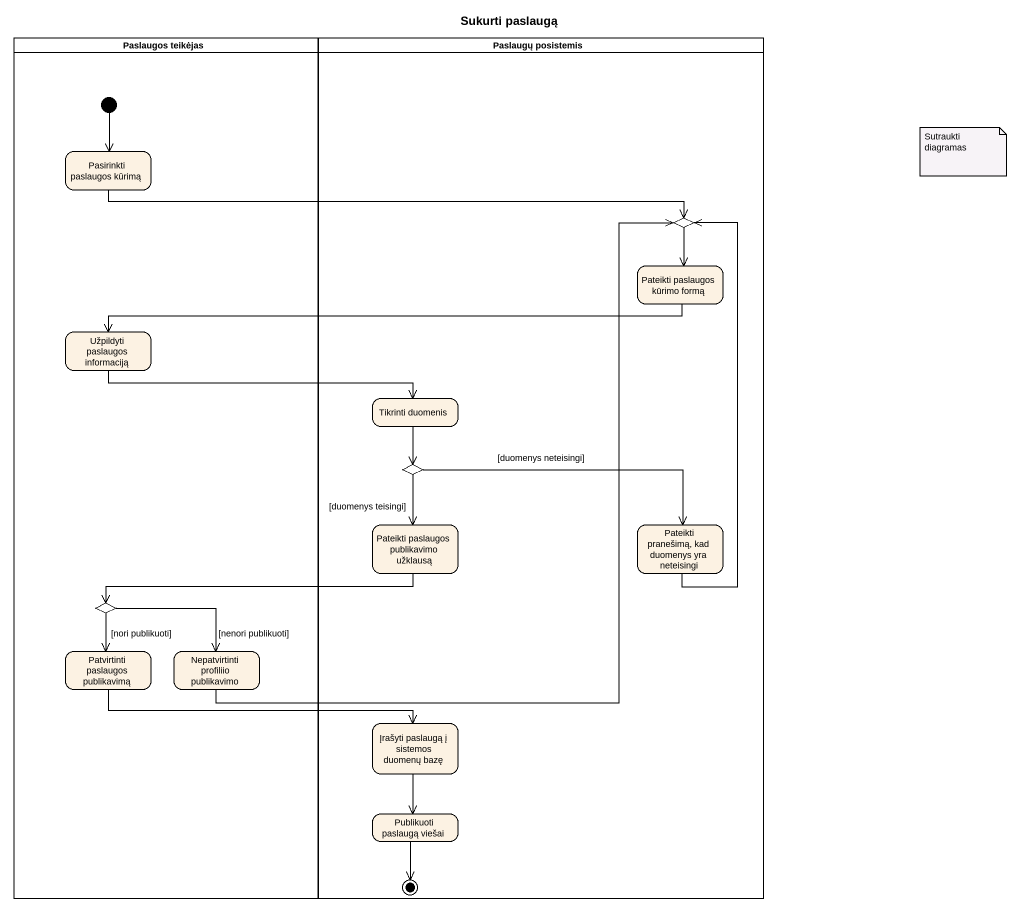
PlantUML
@startuml
title Sukurti paslaugą
hide empty description
state "Paslaugos teikėjas" as Paslaugos_teikėjas <<partition>> {
  state "Pasirinkti paslaugos kūrimą" as Pasirinkti_paslaugos_kūrimą
  state "Užpildyti paslaugos informaciją" as Užpildyti_paslaugos
  state choice3 <<choice>>
  state "Patvirtinti paslaugos publikavimą" as Patvirtinti_paslaugos
  state "Nepatvirtinti profiliio publikavimo" as Nepatvirtinti_profiliio
  [*] --> Pasirinkti_paslaugos_kūrimą
}
state "Paslaugų posistemis" as Paslaugų_posistemis <<partition>> {
  state choice1 <<choice>>
  state "Pateikti paslaugos kūrimo formą" as Pateikti_paslaugos_kūrimo
  state "Tikrinti duomenis" as Tikrinti_duomenis
  state choice2 <<choice>>
  state "Pateikti paslaugos publikavimo užklausą" as Pateikti_paslaugos
  state "Pateikti pranešimą, kad duomenys yra neteisingi" as Pateikti_pranešimą_kad
  state "Įrašyti paslaugą į sistemos duomenų bazę" as Įrašyti_paslaugą_į_sistemos
  state "Publikuoti paslaugą viešai" as Publikuoti_paslaugą_viešai
  Publikuoti_paslaugą_viešai --> [*]
}
Pasirinkti_paslaugos_kūrimą -right-> choice1
choice1 --> Pateikti_paslaugos_kūrimo
Pateikti_paslaugos_kūrimo -left-> Užpildyti_paslaugos
Užpildyti_paslaugos -right-> Tikrinti_duomenis
Tikrinti_duomenis --> choice2
choice2 --> Pateikti_paslaugos : [duomenys teisingi]
choice2 -right-> Pateikti_pranešimą_kad : [duomenys neteisingi]
Pateikti_paslaugos -left-> choice3
Pateikti_pranešimą_kad -up-> choice1
choice3 --> Patvirtinti_paslaugos : [nori publikuoti]
choice3 -right-> Nepatvirtinti_profiliio : [nenori publikuoti]
Patvirtinti_paslaugos -right-> Įrašyti_paslaugą_į_sistemos
Nepatvirtinti_profiliio -up-> choice1
Įrašyti_paslaugą_į_sistemos --> Publikuoti_paslaugą_viešai
note as N1
  Sutraukti diagramas
end note
@enduml
